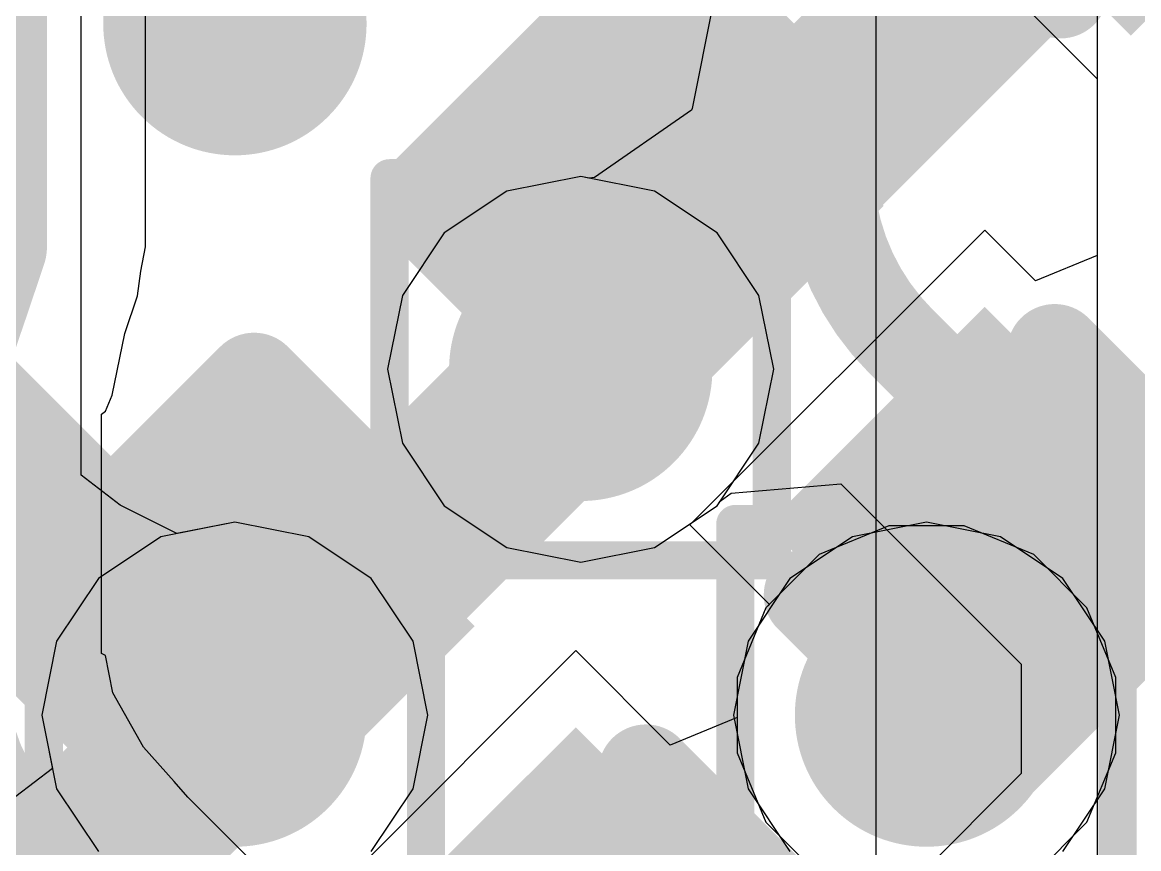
# Model space of a CAD drawing. Header units: inches. Extents: x -6 to 284, y -12 to 154.
# Drawn here: x 57.343 to 58.826, y 11.775 to 12.874 of the extents above; entities that cross this region are included whole.
import ezdxf

# ---------------------------------------------------------------- set-up
doc = ezdxf.new("R2010")
doc.units = ezdxf.units.IN
for name, color, linetype in [('Bottom Layer', 5, 'Continuous'), ('Bottom Overlay', 54, 'Continuous'), ('Bottom Paste', 16, 'Continuous'), ('Bottom Solder', 6, 'Continuous'), ('Drill Drawing', 1, 'Continuous'), ('GND-1', 16, 'Continuous'), ('GND-2', 90, 'Continuous'), ('GND-3', 216, 'Continuous'), ('GND-4', 54, 'Continuous'), ('PWR-1', 156, 'Continuous'), ('PWR-2', 130, 'Continuous'), ('Signal L1', 76, 'Continuous'), ('Signal L2', 6, 'Continuous'), ('Top Layer', 1, 'Continuous'), ('Top Paste', 8, 'Continuous'), ('Top Solder', 216, 'Continuous'), ('Via Holes', 16, 'Continuous')]:
    doc.layers.add(name, color=color, linetype=linetype)

# ---------------------------------------------------------------- blocks, each defined once
blk = doc.blocks.new('BGA_565_15_5_14_4__132')
at = {"layer": 'Top Layer'}
h = blk.add_hatch(color=1, dxfattribs=at)
edge = h.paths.add_edge_path()
edge.add_arc((-5.525, 0.325), 0.125, 0, 360)
h = blk.add_hatch(color=1, dxfattribs=at)
edge = h.paths.add_edge_path()
edge.add_arc((-5.525, -0.325), 0.125, 0, 360)
h = blk.add_hatch(color=1, dxfattribs=at)
edge = h.paths.add_edge_path()
edge.add_arc((-4.875, -0.325), 0.125, 0, 360)
h = blk.add_hatch(color=1, dxfattribs=at)
edge = h.paths.add_edge_path()
edge.add_arc((-5.525, -0.975), 0.125, 0, 360)
at = {"layer": 'Top Paste'}
h = blk.add_hatch(color=8, dxfattribs=at)
edge = h.paths.add_edge_path()
edge.add_arc((-5.525, 0.325), 0.125, 0, 360)
h = blk.add_hatch(color=8, dxfattribs=at)
edge = h.paths.add_edge_path()
edge.add_arc((-5.525, -0.325), 0.125, 0, 360)
h = blk.add_hatch(color=8, dxfattribs=at)
edge = h.paths.add_edge_path()
edge.add_arc((-4.875, -0.325), 0.125, 0, 360)
h = blk.add_hatch(color=8, dxfattribs=at)
edge = h.paths.add_edge_path()
edge.add_arc((-5.525, -0.975), 0.125, 0, 360)
at = {"layer": 'Top Solder'}
h = blk.add_hatch(color=216, dxfattribs=at)
edge = h.paths.add_edge_path()
edge.add_arc((-5.525, 0.325), 0.175, 0, 360)
h = blk.add_hatch(color=216, dxfattribs=at)
edge = h.paths.add_edge_path()
edge.add_arc((-5.525, -0.325), 0.175, 0, 360)
h = blk.add_hatch(color=216, dxfattribs=at)
edge = h.paths.add_edge_path()
edge.add_arc((-4.875, -0.325), 0.175, 0, 360)
h = blk.add_hatch(color=216, dxfattribs=at)
edge = h.paths.add_edge_path()
edge.add_arc((-5.525, -0.975), 0.175, 0, 360)
blk = doc.blocks.new('CAP_0201_B_368')
at = {"layer": 'Bottom Layer'}
for points in [[(-0.45, 0.15), (-0.15, 0.15), (-0.15, -0.15), (-0.45, -0.15)], [(0.15, 0.15), (0.45, 0.15), (0.45, -0.15), (0.15, -0.15)]]:
    blk.add_hatch(color=5, dxfattribs=at).paths.add_polyline_path(points)
at = {"layer": 'Bottom Paste'}
for points in [[(-0.45, 0.15), (-0.15, 0.15), (-0.15, -0.15), (-0.45, -0.15)], [(0.15, 0.15), (0.45, 0.15), (0.45, -0.15), (0.15, -0.15)]]:
    blk.add_hatch(color=16, dxfattribs=at).paths.add_polyline_path(points)
at = {"layer": 'Bottom Solder'}
for points in [[(-0.505, 0.205), (-0.095, 0.205), (-0.095, -0.205), (-0.505, -0.205)], [(0.095, 0.205), (0.505, 0.205), (0.505, -0.205), (0.095, -0.205)]]:
    blk.add_hatch(color=6, dxfattribs=at).paths.add_polyline_path(points)
at = {"layer": 'Bottom Overlay'}
for points in [[(-0.2032, 0.2286, 0.127, 0.127, 0), (-0.5334, 0.2286, 0.127, 0.127, 0)], [(-0.5334, 0.2286, 0.127, 0.127, 0), (-0.5334, -0.2286, 0.127, 0.127, 0)], [(0.5334, 0.2286, 0.127, 0.127, 0), (0.2032, 0.2286, 0.127, 0.127, 0)], [(0.5334, 0.2286, 0.127, 0.127, 0), (0.5334, -0.2286, 0.127, 0.127, 0)], [(-0.2032, -0.2286, 0.127, 0.127, 0), (-0.5334, -0.2286, 0.127, 0.127, 0)], [(0.5334, -0.2286, 0.127, 0.127, 0), (0.2032, -0.2286, 0.127, 0.127, 0)]]:
    blk.add_lwpolyline(points, format="xyseb", dxfattribs=at)
for points in [[(-0.5651, 0.2286, 0.0635, 0.0635, 1), (-0.5016, 0.2286, 0.0635, 0.0635, 1)], [(-0.5651, 0.2286, 0.0635, 0.0635, 1), (-0.5016, 0.2286, 0.0635, 0.0635, 1)], [(-0.2349, 0.2286, 0.0635, 0.0635, 1), (-0.1714, 0.2286, 0.0635, 0.0635, 1)], [(0.1714, 0.2286, 0.0635, 0.0635, 1), (0.2349, 0.2286, 0.0635, 0.0635, 1)], [(0.5016, 0.2286, 0.0635, 0.0635, 1), (0.5651, 0.2286, 0.0635, 0.0635, 1)], [(0.5016, 0.2286, 0.0635, 0.0635, 1), (0.5651, 0.2286, 0.0635, 0.0635, 1)], [(-0.5651, -0.2286, 0.0635, 0.0635, 1), (-0.5016, -0.2286, 0.0635, 0.0635, 1)], [(-0.5651, -0.2286, 0.0635, 0.0635, 1), (-0.5016, -0.2286, 0.0635, 0.0635, 1)], [(-0.2349, -0.2286, 0.0635, 0.0635, 1), (-0.1714, -0.2286, 0.0635, 0.0635, 1)], [(0.1714, -0.2286, 0.0635, 0.0635, 1), (0.2349, -0.2286, 0.0635, 0.0635, 1)], [(0.5016, -0.2286, 0.0635, 0.0635, 1), (0.5651, -0.2286, 0.0635, 0.0635, 1)], [(0.5016, -0.2286, 0.0635, 0.0635, 1), (0.5651, -0.2286, 0.0635, 0.0635, 1)]]:
    blk.add_lwpolyline(points, format="xyseb", close=True, dxfattribs=at)
blk = doc.blocks.new('CAP_0201_B_372')
at = {"layer": 'Bottom Layer'}
for points in [[(-0.45, 0.15), (-0.15, 0.15), (-0.15, -0.15), (-0.45, -0.15)], [(0.15, 0.15), (0.45, 0.15), (0.45, -0.15), (0.15, -0.15)]]:
    blk.add_hatch(color=5, dxfattribs=at).paths.add_polyline_path(points)
at = {"layer": 'Bottom Paste'}
for points in [[(-0.45, 0.15), (-0.15, 0.15), (-0.15, -0.15), (-0.45, -0.15)], [(0.15, 0.15), (0.45, 0.15), (0.45, -0.15), (0.15, -0.15)]]:
    blk.add_hatch(color=16, dxfattribs=at).paths.add_polyline_path(points)
at = {"layer": 'Bottom Solder'}
for points in [[(-0.505, 0.205), (-0.095, 0.205), (-0.095, -0.205), (-0.505, -0.205)], [(0.095, 0.205), (0.505, 0.205), (0.505, -0.205), (0.095, -0.205)]]:
    blk.add_hatch(color=6, dxfattribs=at).paths.add_polyline_path(points)
at = {"layer": 'Bottom Overlay'}
for points in [[(-0.5334, 0.2286, 0.127, 0.127, 0), (-0.2032, 0.2286, 0.127, 0.127, 0)], [(-0.5334, -0.2286, 0.127, 0.127, 0), (-0.5334, 0.2286, 0.127, 0.127, 0)], [(0.2032, 0.2286, 0.127, 0.127, 0), (0.5334, 0.2286, 0.127, 0.127, 0)], [(0.5334, -0.2286, 0.127, 0.127, 0), (0.5334, 0.2286, 0.127, 0.127, 0)], [(-0.5334, -0.2286, 0.127, 0.127, 0), (-0.2032, -0.2286, 0.127, 0.127, 0)], [(0.2032, -0.2286, 0.127, 0.127, 0), (0.5334, -0.2286, 0.127, 0.127, 0)]]:
    blk.add_lwpolyline(points, format="xyseb", dxfattribs=at)
for points in [[(-0.5651, 0.2286, 0.0635, 0.0635, 1), (-0.5016, 0.2286, 0.0635, 0.0635, 1)], [(-0.5651, 0.2286, 0.0635, 0.0635, 1), (-0.5016, 0.2286, 0.0635, 0.0635, 1)], [(-0.2349, 0.2286, 0.0635, 0.0635, 1), (-0.1714, 0.2286, 0.0635, 0.0635, 1)], [(0.1714, 0.2286, 0.0635, 0.0635, 1), (0.2349, 0.2286, 0.0635, 0.0635, 1)], [(0.5016, 0.2286, 0.0635, 0.0635, 1), (0.5651, 0.2286, 0.0635, 0.0635, 1)], [(0.5016, 0.2286, 0.0635, 0.0635, 1), (0.5651, 0.2286, 0.0635, 0.0635, 1)], [(-0.5651, -0.2286, 0.0635, 0.0635, 1), (-0.5016, -0.2286, 0.0635, 0.0635, 1)], [(-0.5651, -0.2286, 0.0635, 0.0635, 1), (-0.5016, -0.2286, 0.0635, 0.0635, 1)], [(-0.2349, -0.2286, 0.0635, 0.0635, 1), (-0.1714, -0.2286, 0.0635, 0.0635, 1)], [(0.1714, -0.2286, 0.0635, 0.0635, 1), (0.2349, -0.2286, 0.0635, 0.0635, 1)], [(0.5016, -0.2286, 0.0635, 0.0635, 1), (0.5651, -0.2286, 0.0635, 0.0635, 1)], [(0.5016, -0.2286, 0.0635, 0.0635, 1), (0.5651, -0.2286, 0.0635, 0.0635, 1)]]:
    blk.add_lwpolyline(points, format="xyseb", close=True, dxfattribs=at)
blk = doc.blocks.new('CAP_0201_B_373')
at = {"layer": 'Bottom Layer'}
for points in [[(-0.45, 0.15), (-0.15, 0.15), (-0.15, -0.15), (-0.45, -0.15)], [(0.15, 0.15), (0.45, 0.15), (0.45, -0.15), (0.15, -0.15)]]:
    blk.add_hatch(color=5, dxfattribs=at).paths.add_polyline_path(points)
at = {"layer": 'Bottom Paste'}
for points in [[(-0.45, 0.15), (-0.15, 0.15), (-0.15, -0.15), (-0.45, -0.15)], [(0.15, 0.15), (0.45, 0.15), (0.45, -0.15), (0.15, -0.15)]]:
    blk.add_hatch(color=16, dxfattribs=at).paths.add_polyline_path(points)
at = {"layer": 'Bottom Solder'}
for points in [[(-0.505, 0.205), (-0.095, 0.205), (-0.095, -0.205), (-0.505, -0.205)], [(0.095, 0.205), (0.505, 0.205), (0.505, -0.205), (0.095, -0.205)]]:
    blk.add_hatch(color=6, dxfattribs=at).paths.add_polyline_path(points)
at = {"layer": 'Bottom Overlay'}
for points in [[(-0.5334, 0.2286, 0.127, 0.127, 0), (-0.2032, 0.2286, 0.127, 0.127, 0)], [(-0.5334, -0.2286, 0.127, 0.127, 0), (-0.5334, 0.2286, 0.127, 0.127, 0)], [(0.2032, 0.2286, 0.127, 0.127, 0), (0.5334, 0.2286, 0.127, 0.127, 0)], [(0.5334, -0.2286, 0.127, 0.127, 0), (0.5334, 0.2286, 0.127, 0.127, 0)], [(-0.5334, -0.2286, 0.127, 0.127, 0), (-0.2032, -0.2286, 0.127, 0.127, 0)], [(0.2032, -0.2286, 0.127, 0.127, 0), (0.5334, -0.2286, 0.127, 0.127, 0)]]:
    blk.add_lwpolyline(points, format="xyseb", dxfattribs=at)
for points in [[(-0.5651, 0.2286, 0.0635, 0.0635, 1), (-0.5016, 0.2286, 0.0635, 0.0635, 1)], [(-0.5651, 0.2286, 0.0635, 0.0635, 1), (-0.5016, 0.2286, 0.0635, 0.0635, 1)], [(-0.2349, 0.2286, 0.0635, 0.0635, 1), (-0.1714, 0.2286, 0.0635, 0.0635, 1)], [(0.1714, 0.2286, 0.0635, 0.0635, 1), (0.2349, 0.2286, 0.0635, 0.0635, 1)], [(0.5016, 0.2286, 0.0635, 0.0635, 1), (0.5651, 0.2286, 0.0635, 0.0635, 1)], [(0.5016, 0.2286, 0.0635, 0.0635, 1), (0.5651, 0.2286, 0.0635, 0.0635, 1)], [(-0.5651, -0.2286, 0.0635, 0.0635, 1), (-0.5016, -0.2286, 0.0635, 0.0635, 1)], [(-0.5651, -0.2286, 0.0635, 0.0635, 1), (-0.5016, -0.2286, 0.0635, 0.0635, 1)], [(-0.2349, -0.2286, 0.0635, 0.0635, 1), (-0.1714, -0.2286, 0.0635, 0.0635, 1)], [(0.1714, -0.2286, 0.0635, 0.0635, 1), (0.2349, -0.2286, 0.0635, 0.0635, 1)], [(0.5016, -0.2286, 0.0635, 0.0635, 1), (0.5651, -0.2286, 0.0635, 0.0635, 1)], [(0.5016, -0.2286, 0.0635, 0.0635, 1), (0.5651, -0.2286, 0.0635, 0.0635, 1)]]:
    blk.add_lwpolyline(points, format="xyseb", close=True, dxfattribs=at)
blk = doc.blocks.new('CAP_0201_B_382')
at = {"layer": 'Bottom Layer'}
for points in [[(-0.45, 0.15), (-0.15, 0.15), (-0.15, -0.15), (-0.45, -0.15)], [(0.15, 0.15), (0.45, 0.15), (0.45, -0.15), (0.15, -0.15)]]:
    blk.add_hatch(color=5, dxfattribs=at).paths.add_polyline_path(points)
at = {"layer": 'Bottom Paste'}
for points in [[(-0.45, 0.15), (-0.15, 0.15), (-0.15, -0.15), (-0.45, -0.15)], [(0.15, 0.15), (0.45, 0.15), (0.45, -0.15), (0.15, -0.15)]]:
    blk.add_hatch(color=16, dxfattribs=at).paths.add_polyline_path(points)
at = {"layer": 'Bottom Solder'}
for points in [[(-0.505, 0.205), (-0.095, 0.205), (-0.095, -0.205), (-0.505, -0.205)], [(0.095, 0.205), (0.505, 0.205), (0.505, -0.205), (0.095, -0.205)]]:
    blk.add_hatch(color=6, dxfattribs=at).paths.add_polyline_path(points)
at = {"layer": 'Bottom Overlay'}
for points in [[(-0.2032, 0.2286, 0.127, 0.127, 0), (-0.5334, 0.2286, 0.127, 0.127, 0)], [(-0.5334, -0.2286, 0.127, 0.127, 0), (-0.5334, 0.2286, 0.127, 0.127, 0)], [(0.5334, 0.2286, 0.127, 0.127, 0), (0.2032, 0.2286, 0.127, 0.127, 0)], [(0.5334, -0.2286, 0.127, 0.127, 0), (0.5334, 0.2286, 0.127, 0.127, 0)], [(-0.2032, -0.2286, 0.127, 0.127, 0), (-0.5334, -0.2286, 0.127, 0.127, 0)], [(0.5334, -0.2286, 0.127, 0.127, 0), (0.2032, -0.2286, 0.127, 0.127, 0)]]:
    blk.add_lwpolyline(points, format="xyseb", dxfattribs=at)
for points in [[(-0.5651, 0.2286, 0.0635, 0.0635, 1), (-0.5016, 0.2286, 0.0635, 0.0635, 1)], [(-0.5651, 0.2286, 0.0635, 0.0635, 1), (-0.5016, 0.2286, 0.0635, 0.0635, 1)], [(-0.2349, 0.2286, 0.0635, 0.0635, 1), (-0.1714, 0.2286, 0.0635, 0.0635, 1)], [(0.1714, 0.2286, 0.0635, 0.0635, 1), (0.2349, 0.2286, 0.0635, 0.0635, 1)], [(0.5016, 0.2286, 0.0635, 0.0635, 1), (0.5651, 0.2286, 0.0635, 0.0635, 1)], [(0.5016, 0.2286, 0.0635, 0.0635, 1), (0.5651, 0.2286, 0.0635, 0.0635, 1)], [(-0.5651, -0.2286, 0.0635, 0.0635, 1), (-0.5016, -0.2286, 0.0635, 0.0635, 1)], [(-0.5651, -0.2286, 0.0635, 0.0635, 1), (-0.5016, -0.2286, 0.0635, 0.0635, 1)], [(-0.2349, -0.2286, 0.0635, 0.0635, 1), (-0.1714, -0.2286, 0.0635, 0.0635, 1)], [(0.1714, -0.2286, 0.0635, 0.0635, 1), (0.2349, -0.2286, 0.0635, 0.0635, 1)], [(0.5016, -0.2286, 0.0635, 0.0635, 1), (0.5651, -0.2286, 0.0635, 0.0635, 1)], [(0.5016, -0.2286, 0.0635, 0.0635, 1), (0.5651, -0.2286, 0.0635, 0.0635, 1)]]:
    blk.add_lwpolyline(points, format="xyseb", close=True, dxfattribs=at)
blk = doc.blocks.new('CAP_0201_B_383')
at = {"layer": 'Bottom Layer'}
for points in [[(-0.45, 0.15), (-0.15, 0.15), (-0.15, -0.15), (-0.45, -0.15)], [(0.15, 0.15), (0.45, 0.15), (0.45, -0.15), (0.15, -0.15)]]:
    blk.add_hatch(color=5, dxfattribs=at).paths.add_polyline_path(points)
at = {"layer": 'Bottom Paste'}
for points in [[(-0.45, 0.15), (-0.15, 0.15), (-0.15, -0.15), (-0.45, -0.15)], [(0.15, 0.15), (0.45, 0.15), (0.45, -0.15), (0.15, -0.15)]]:
    blk.add_hatch(color=16, dxfattribs=at).paths.add_polyline_path(points)
at = {"layer": 'Bottom Solder'}
for points in [[(-0.505, 0.205), (-0.095, 0.205), (-0.095, -0.205), (-0.505, -0.205)], [(0.095, 0.205), (0.505, 0.205), (0.505, -0.205), (0.095, -0.205)]]:
    blk.add_hatch(color=6, dxfattribs=at).paths.add_polyline_path(points)
at = {"layer": 'Bottom Overlay'}
for points in [[(-0.5334, 0.2286, 0.127, 0.127, 0), (-0.2032, 0.2286, 0.127, 0.127, 0)], [(-0.5334, -0.2286, 0.127, 0.127, 0), (-0.5334, 0.2286, 0.127, 0.127, 0)], [(0.2032, 0.2286, 0.127, 0.127, 0), (0.5334, 0.2286, 0.127, 0.127, 0)], [(0.5334, -0.2286, 0.127, 0.127, 0), (0.5334, 0.2286, 0.127, 0.127, 0)], [(-0.5334, -0.2286, 0.127, 0.127, 0), (-0.2032, -0.2286, 0.127, 0.127, 0)], [(0.2032, -0.2286, 0.127, 0.127, 0), (0.5334, -0.2286, 0.127, 0.127, 0)]]:
    blk.add_lwpolyline(points, format="xyseb", dxfattribs=at)
for points in [[(-0.5651, 0.2286, 0.0635, 0.0635, 1), (-0.5016, 0.2286, 0.0635, 0.0635, 1)], [(-0.5651, 0.2286, 0.0635, 0.0635, 1), (-0.5016, 0.2286, 0.0635, 0.0635, 1)], [(-0.2349, 0.2286, 0.0635, 0.0635, 1), (-0.1714, 0.2286, 0.0635, 0.0635, 1)], [(0.1714, 0.2286, 0.0635, 0.0635, 1), (0.2349, 0.2286, 0.0635, 0.0635, 1)], [(0.5016, 0.2286, 0.0635, 0.0635, 1), (0.5651, 0.2286, 0.0635, 0.0635, 1)], [(0.5016, 0.2286, 0.0635, 0.0635, 1), (0.5651, 0.2286, 0.0635, 0.0635, 1)], [(-0.5651, -0.2286, 0.0635, 0.0635, 1), (-0.5016, -0.2286, 0.0635, 0.0635, 1)], [(-0.5651, -0.2286, 0.0635, 0.0635, 1), (-0.5016, -0.2286, 0.0635, 0.0635, 1)], [(-0.2349, -0.2286, 0.0635, 0.0635, 1), (-0.1714, -0.2286, 0.0635, 0.0635, 1)], [(0.1714, -0.2286, 0.0635, 0.0635, 1), (0.2349, -0.2286, 0.0635, 0.0635, 1)], [(0.5016, -0.2286, 0.0635, 0.0635, 1), (0.5651, -0.2286, 0.0635, 0.0635, 1)], [(0.5016, -0.2286, 0.0635, 0.0635, 1), (0.5651, -0.2286, 0.0635, 0.0635, 1)]]:
    blk.add_lwpolyline(points, format="xyseb", close=True, dxfattribs=at)

msp = doc.modelspace()

# ---------------------------------------------------------------- hatches: boundary and pattern name
at = {"layer": 'Bottom Layer'}
h = msp.add_hatch(color=5, dxfattribs=at)
edge = h.paths.add_edge_path()
edge.add_arc((58.0848, 12.4126), 0.15, 0, 360)
h = msp.add_hatch(color=5, dxfattribs=at)
edge = h.paths.add_edge_path()
edge.add_arc((57.6252, 11.9529), 0.15, 0, 360)
h = msp.add_hatch(color=5, dxfattribs=at)
edge = h.paths.add_edge_path()
edge.add_arc((58.5444, 11.9529), 0.15, 0, 360)
at = {"layer": 'GND-1'}
h = msp.add_hatch(color=16, dxfattribs=at)
edge = h.paths.add_edge_path()
edge.add_arc((58.0848, 12.4126), 0.15, 0, 360)
h = msp.add_hatch(color=16, dxfattribs=at)
edge = h.paths.add_edge_path()
edge.add_arc((57.6252, 11.9529), 0.15, 0, 360)
h = msp.add_hatch(color=16, dxfattribs=at)
edge = h.paths.add_edge_path()
edge.add_arc((58.5444, 11.9529), 0.15, 0, 360)
at = {"layer": 'GND-2'}
h = msp.add_hatch(color=90, dxfattribs=at)
edge = h.paths.add_edge_path()
edge.add_arc((58.0848, 12.4126), 0.15, 0, 360)
h = msp.add_hatch(color=90, dxfattribs=at)
edge = h.paths.add_edge_path()
edge.add_arc((57.6252, 11.9529), 0.15, 0, 360)
h = msp.add_hatch(color=90, dxfattribs=at)
edge = h.paths.add_edge_path()
edge.add_arc((58.5444, 11.9529), 0.15, 0, 360)
at = {"layer": 'GND-3'}
h = msp.add_hatch(color=216, dxfattribs=at)
edge = h.paths.add_edge_path()
edge.add_arc((58.0848, 12.4126), 0.15, 0, 360)
h = msp.add_hatch(color=216, dxfattribs=at)
edge = h.paths.add_edge_path()
edge.add_arc((57.6252, 11.9529), 0.15, 0, 360)
h = msp.add_hatch(color=216, dxfattribs=at)
edge = h.paths.add_edge_path()
edge.add_arc((58.5444, 11.9529), 0.15, 0, 360)
at = {"layer": 'GND-4'}
h = msp.add_hatch(color=54, dxfattribs=at)
edge = h.paths.add_edge_path()
edge.add_arc((58.0848, 12.4126), 0.15, 0, 360)
h = msp.add_hatch(color=54, dxfattribs=at)
edge = h.paths.add_edge_path()
edge.add_arc((57.6252, 11.9529), 0.15, 0, 360)
h = msp.add_hatch(color=54, dxfattribs=at)
edge = h.paths.add_edge_path()
edge.add_arc((58.5444, 11.9529), 0.15, 0, 360)
at = {"layer": 'PWR-1'}
h = msp.add_hatch(color=156, dxfattribs=at)
edge = h.paths.add_edge_path()
edge.add_arc((58.0848, 12.4126), 0.15, 0, 360)
h = msp.add_hatch(color=156, dxfattribs=at)
edge = h.paths.add_edge_path()
edge.add_arc((57.6252, 11.9529), 0.15, 0, 360)
h = msp.add_hatch(color=156, dxfattribs=at)
edge = h.paths.add_edge_path()
edge.add_arc((58.5444, 11.9529), 0.15, 0, 360)
at = {"layer": 'PWR-2'}
h = msp.add_hatch(color=130, dxfattribs=at)
edge = h.paths.add_edge_path()
edge.add_arc((58.0848, 12.4126), 0.15, 0, 360)
h = msp.add_hatch(color=130, dxfattribs=at)
edge = h.paths.add_edge_path()
edge.add_arc((57.6252, 11.9529), 0.15, 0, 360)
h = msp.add_hatch(color=130, dxfattribs=at)
edge = h.paths.add_edge_path()
edge.add_arc((58.5444, 11.9529), 0.15, 0, 360)
at = {"layer": 'Signal L1'}
h = msp.add_hatch(color=76, dxfattribs=at)
edge = h.paths.add_edge_path()
edge.add_arc((58.0848, 12.4126), 0.15, 0, 360)
h = msp.add_hatch(color=76, dxfattribs=at)
edge = h.paths.add_edge_path()
edge.add_arc((57.6252, 11.9529), 0.15, 0, 360)
h = msp.add_hatch(color=76, dxfattribs=at)
edge = h.paths.add_edge_path()
edge.add_arc((58.5444, 11.9529), 0.15, 0, 360)
at = {"layer": 'Signal L2'}
h = msp.add_hatch(color=6, dxfattribs=at)
edge = h.paths.add_edge_path()
edge.add_arc((58.0848, 12.4126), 0.15, 0, 360)
h = msp.add_hatch(color=6, dxfattribs=at)
edge = h.paths.add_edge_path()
edge.add_arc((57.6252, 11.9529), 0.15, 0, 360)
h = msp.add_hatch(color=6, dxfattribs=at)
edge = h.paths.add_edge_path()
edge.add_arc((58.5444, 11.9529), 0.15, 0, 360)
at = {"layer": 'Top Layer'}
h = msp.add_hatch(color=1, dxfattribs=at)
edge = h.paths.add_edge_path()
edge.add_arc((58.0848, 12.4126), 0.15, 0, 360)
h = msp.add_hatch(color=1, dxfattribs=at)
edge = h.paths.add_edge_path()
edge.add_arc((57.6252, 11.9529), 0.15, 0, 360)
h = msp.add_hatch(color=1, dxfattribs=at)
edge = h.paths.add_edge_path()
edge.add_arc((58.5444, 11.9529), 0.15, 0, 360)
at = {"layer": 'Via Holes'}
h = msp.add_hatch(color=7, dxfattribs=at)
edge = h.paths.add_edge_path()
edge.add_arc((58.0848, 12.4126), 0.075, 0, 360)
h = msp.add_hatch(color=7, dxfattribs=at)
edge = h.paths.add_edge_path()
edge.add_arc((57.6252, 11.9529), 0.075, 0, 360)
h = msp.add_hatch(color=7, dxfattribs=at)
edge = h.paths.add_edge_path()
edge.add_arc((58.5444, 11.9529), 0.075, 0, 360)

# ---------------------------------------------------------------- linework, layer by layer
at = {"layer": 'Bottom Layer'}
for p, q in [((58.7713, 14.3287), (58.7713, 3.6296)), ((58.4241, 13.1461), (58.7713, 12.7989)), ((57.5064, 12.5755), (57.5064, 13.136)), ((58.7713, 12.7989), (58.7713, 12.5641)), ((58.6218, 12.5975), (58.23, 12.2058)), ((58.6892, 12.5301), (58.6218, 12.5975)), ((57.5, 12.5431), (57.5064, 12.5755)), ((58.7713, 12.5641), (58.6892, 12.5301)), ((57.4957, 12.5103), (57.5, 12.5431)), ((57.4788, 12.4604), (57.4957, 12.5103)), ((57.4622, 12.3784), (57.4788, 12.4604)), ((57.4532, 12.3568), (57.4622, 12.3784)), ((57.4478, 12.353), (57.4532, 12.3568)), ((57.4478, 12.0346), (57.4478, 12.353)), ((58.23, 12.2058), (58.3357, 12.1001)), ((58.3311, 12.0955), (58.2928, 12.003)), ((58.3357, 12.1001), (58.3311, 12.0955)), ((57.4533, 12.0321), (57.4478, 12.0346)), ((58.0783, 12.0386), (57.7638, 11.724)), ((58.2039, 11.913), (58.0783, 12.0386)), ((57.4632, 11.9825), (57.4533, 12.0321)), ((58.2928, 12.003), (58.2928, 11.9498)), ((57.5037, 11.9104), (57.4632, 11.9825)), ((58.2928, 11.9498), (58.2039, 11.913)), ((57.5443, 11.8644), (57.5037, 11.9104)), ((57.5628, 11.8436), (57.5443, 11.8644)), ((57.6523, 11.7541), (57.5628, 11.8436))]:
    msp.add_line(p, q, dxfattribs=at)
for points in [[(57.3031, 12.5755, 0.1448, 0.1448, 0), (57.3031, 13.2782, 0.1448, 0.1448, 0)], [(57.2779, 12.5007, 0.1448, 0.1448, 0), (57.3031, 12.5755, 0.1448, 0.1448, 0)], [(57.2522, 12.4248, 0.1448, 0.1448, 0), (57.2772, 12.4989, 0.1448, 0.1448, 0)], [(57.2779, 12.5007, 0.1448, 0.1448, -0.000768), (57.2772, 12.4989, 0.1448, 0.1448, 0)], [(57.356, 11.7628, 0.1448, 0.1448, -0.198764), (57.2445, 12.0321, 0.1448, 0.1448, 0)], [(57.356, 11.7628, 0.1448, 0.1448, 0), (57.3561, 11.7627, 0.1448, 0.1448, 0)], [(57.3561, 11.7627, 0.1448, 0.1448, -0.000141), (57.356, 11.7628, 0.1448, 0.1448, 0)], [(57.3561, 11.7627, 0.1448, 0.1448, 0), (57.5085, 11.6103, 0.1448, 0.1448, 0)]]:
    msp.add_lwpolyline(points, format="xyseb", dxfattribs=at)
for points in [[(57.2669, 12.5755, 0.0724, 0.0724, 1), (57.3393, 12.5755, 0.0724, 0.0724, 1)], [(57.2669, 12.5755, 0.0724, 0.0724, 1), (57.3393, 12.5755, 0.0724, 0.0724, 1)], [(57.241, 12.4989, 0.0724, 0.0724, 1), (57.3134, 12.4989, 0.0724, 0.0724, 1)], [(57.241, 12.4989, 0.0724, 0.0724, 1), (57.3134, 12.4989, 0.0724, 0.0724, 1)], [(57.2417, 12.5007, 0.0724, 0.0724, 1), (57.3141, 12.5007, 0.0724, 0.0724, 1)], [(57.2417, 12.5007, 0.0724, 0.0724, 1), (57.3141, 12.5007, 0.0724, 0.0724, 1)], [(57.3198, 11.7628, 0.0724, 0.0724, 1), (57.3922, 11.7628, 0.0724, 0.0724, 1)], [(57.3198, 11.7628, 0.0724, 0.0724, 1), (57.3922, 11.7628, 0.0724, 0.0724, 1)], [(57.3198, 11.7628, 0.0724, 0.0724, 1), (57.3922, 11.7628, 0.0724, 0.0724, 1)], [(57.3199, 11.7627, 0.0724, 0.0724, 1), (57.3923, 11.7627, 0.0724, 0.0724, 1)], [(57.3199, 11.7627, 0.0724, 0.0724, 1), (57.3923, 11.7627, 0.0724, 0.0724, 1)], [(57.3199, 11.7627, 0.0724, 0.0724, 1), (57.3923, 11.7627, 0.0724, 0.0724, 1)]]:
    msp.add_lwpolyline(points, format="xyseb", close=True, dxfattribs=at)
at = {"layer": 'Drill Drawing'}
for points in [[(57.8308, 12.6666, 0.0508, 0.0508, 0), (58.3388, 12.6666, 0.0508, 0.0508, 0)], [(57.8308, 12.1586, 0.0508, 0.0508, 0), (57.8308, 12.6666, 0.0508, 0.0508, 0)], [(58.3388, 12.1586, 0.0508, 0.0508, 0), (58.3388, 12.6666, 0.0508, 0.0508, 0)], [(57.3712, 12.2069, 0.0508, 0.0508, 0), (57.8792, 12.2069, 0.0508, 0.0508, 0)], [(57.3712, 11.6989, 0.0508, 0.0508, 0), (57.3712, 12.2069, 0.0508, 0.0508, 0)], [(57.8792, 11.6989, 0.0508, 0.0508, 0), (57.8792, 12.2069, 0.0508, 0.0508, 0)], [(58.2904, 12.2069, 0.0508, 0.0508, 0), (58.7984, 12.2069, 0.0508, 0.0508, 0)], [(58.2904, 11.6989, 0.0508, 0.0508, 0), (58.2904, 12.2069, 0.0508, 0.0508, 0)], [(58.7984, 11.6989, 0.0508, 0.0508, 0), (58.7984, 12.2069, 0.0508, 0.0508, 0)], [(57.8308, 12.1586, 0.0508, 0.0508, 0), (58.3388, 12.1586, 0.0508, 0.0508, 0)]]:
    msp.add_lwpolyline(points, format="xyseb", dxfattribs=at)
for points in [[(57.8181, 12.6666, 0.0254, 0.0254, 1), (57.8435, 12.6666, 0.0254, 0.0254, 1)], [(57.8181, 12.6666, 0.0254, 0.0254, 1), (57.8435, 12.6666, 0.0254, 0.0254, 1)], [(58.3261, 12.6666, 0.0254, 0.0254, 1), (58.3515, 12.6666, 0.0254, 0.0254, 1)], [(58.3261, 12.6666, 0.0254, 0.0254, 1), (58.3515, 12.6666, 0.0254, 0.0254, 1)], [(57.3585, 12.2069, 0.0254, 0.0254, 1), (57.3839, 12.2069, 0.0254, 0.0254, 1)], [(57.3585, 12.2069, 0.0254, 0.0254, 1), (57.3839, 12.2069, 0.0254, 0.0254, 1)], [(57.8665, 12.2069, 0.0254, 0.0254, 1), (57.8919, 12.2069, 0.0254, 0.0254, 1)], [(57.8665, 12.2069, 0.0254, 0.0254, 1), (57.8919, 12.2069, 0.0254, 0.0254, 1)], [(58.2777, 12.2069, 0.0254, 0.0254, 1), (58.3031, 12.2069, 0.0254, 0.0254, 1)], [(58.2777, 12.2069, 0.0254, 0.0254, 1), (58.3031, 12.2069, 0.0254, 0.0254, 1)], [(58.7857, 12.2069, 0.0254, 0.0254, 1), (58.8111, 12.2069, 0.0254, 0.0254, 1)], [(58.7857, 12.2069, 0.0254, 0.0254, 1), (58.8111, 12.2069, 0.0254, 0.0254, 1)], [(57.8181, 12.1586, 0.0254, 0.0254, 1), (57.8435, 12.1586, 0.0254, 0.0254, 1)], [(57.8181, 12.1586, 0.0254, 0.0254, 1), (57.8435, 12.1586, 0.0254, 0.0254, 1)], [(58.3261, 12.1586, 0.0254, 0.0254, 1), (58.3515, 12.1586, 0.0254, 0.0254, 1)], [(58.3261, 12.1586, 0.0254, 0.0254, 1), (58.3515, 12.1586, 0.0254, 0.0254, 1)]]:
    msp.add_lwpolyline(points, format="xyseb", close=True, dxfattribs=at)
at = {"layer": 'GND-1'}
for p, q in [((58.4943, 12.2045), (58.4019, 12.1662)), ((58.5944, 12.2045), (58.4943, 12.2045)), ((58.6869, 12.1662), (58.5944, 12.2045)), ((58.4019, 12.1662), (58.3311, 12.0955)), ((58.7577, 12.0955), (58.6869, 12.1662)), ((58.3311, 12.0955), (58.2928, 12.003)), ((58.796, 12.003), (58.7577, 12.0955)), ((58.2928, 12.003), (58.2928, 11.9029)), ((58.796, 11.9029), (58.796, 12.003)), ((58.2928, 11.9029), (58.3311, 11.8104)), ((58.7577, 11.8104), (58.796, 11.9029)), ((58.3311, 11.8104), (58.4019, 11.7396)), ((58.6869, 11.7396), (58.7577, 11.8104))]:
    msp.add_line(p, q, dxfattribs=at)
at = {"layer": 'GND-2'}
for p, q in [((58.4943, 12.2045), (58.4019, 12.1662)), ((58.5944, 12.2045), (58.4943, 12.2045)), ((58.6869, 12.1662), (58.5944, 12.2045)), ((58.4019, 12.1662), (58.3311, 12.0955)), ((58.7577, 12.0955), (58.6869, 12.1662)), ((58.3311, 12.0955), (58.2928, 12.003)), ((58.796, 12.003), (58.7577, 12.0955)), ((58.2928, 12.003), (58.2928, 11.9029)), ((58.796, 11.9029), (58.796, 12.003)), ((58.2928, 11.9029), (58.3311, 11.8104)), ((58.7577, 11.8104), (58.796, 11.9029)), ((58.3311, 11.8104), (58.4019, 11.7396)), ((58.6869, 11.7396), (58.7577, 11.8104))]:
    msp.add_line(p, q, dxfattribs=at)
at = {"layer": 'GND-3'}
for p, q in [((58.4943, 12.2045), (58.4019, 12.1662)), ((58.5944, 12.2045), (58.4943, 12.2045)), ((58.6869, 12.1662), (58.5944, 12.2045)), ((58.4019, 12.1662), (58.3311, 12.0955)), ((58.7577, 12.0955), (58.6869, 12.1662)), ((58.3311, 12.0955), (58.2928, 12.003)), ((58.796, 12.003), (58.7577, 12.0955)), ((58.2928, 12.003), (58.2928, 11.9029)), ((58.796, 11.9029), (58.796, 12.003)), ((58.2928, 11.9029), (58.3311, 11.8104)), ((58.7577, 11.8104), (58.796, 11.9029)), ((58.3311, 11.8104), (58.4019, 11.7396)), ((58.6869, 11.7396), (58.7577, 11.8104))]:
    msp.add_line(p, q, dxfattribs=at)
at = {"layer": 'GND-4'}
for p, q in [((58.4943, 12.2045), (58.4019, 12.1662)), ((58.5944, 12.2045), (58.4943, 12.2045)), ((58.6869, 12.1662), (58.5944, 12.2045)), ((58.4019, 12.1662), (58.3311, 12.0955)), ((58.7577, 12.0955), (58.6869, 12.1662)), ((58.3311, 12.0955), (58.2928, 12.003)), ((58.796, 12.003), (58.7577, 12.0955)), ((58.2928, 12.003), (58.2928, 11.9029)), ((58.796, 11.9029), (58.796, 12.003)), ((58.2928, 11.9029), (58.3311, 11.8104)), ((58.7577, 11.8104), (58.796, 11.9029)), ((58.3311, 11.8104), (58.4019, 11.7396)), ((58.6869, 11.7396), (58.7577, 11.8104))]:
    msp.add_line(p, q, dxfattribs=at)
at = {"layer": 'PWR-1'}
for p, q in [((57.4209, 12.2718), (57.4209, 17.6557)), ((58.0848, 12.6691), (57.9866, 12.6496)), ((58.1829, 12.6496), (58.0848, 12.6691)), ((57.9866, 12.6496), (57.9034, 12.594)), ((58.2662, 12.594), (58.1829, 12.6496)), ((57.9034, 12.594), (57.8478, 12.5107)), ((58.3218, 12.5107), (58.2662, 12.594)), ((57.8478, 12.5107), (57.8282, 12.4126)), ((58.3413, 12.4126), (58.3218, 12.5107)), ((57.8282, 12.4126), (57.8478, 12.3144)), ((58.3218, 12.3144), (58.3413, 12.4126)), ((57.8478, 12.3144), (57.9034, 12.2312)), ((58.2662, 12.2312), (58.3218, 12.3144)), ((57.4727, 12.2318), (57.4209, 12.2718)), ((57.5479, 12.1941), (57.4727, 12.2318)), ((57.9034, 12.2312), (57.9866, 12.1756)), ((58.1829, 12.1756), (58.2662, 12.2312)), ((57.6252, 12.2095), (57.5479, 12.1941)), ((57.7233, 12.1899), (57.6252, 12.2095)), ((58.5444, 12.2095), (58.4462, 12.1899)), ((58.6426, 12.1899), (58.5444, 12.2095)), ((57.8065, 12.1343), (57.7233, 12.1899)), ((58.4462, 12.1899), (58.363, 12.1343)), ((58.7258, 12.1343), (58.6426, 12.1899)), ((57.9866, 12.1756), (58.0848, 12.156)), ((58.0848, 12.156), (58.1829, 12.1756)), ((57.8622, 12.0511), (57.8065, 12.1343)), ((58.363, 12.1343), (58.3074, 12.0511)), ((58.7814, 12.0511), (58.7258, 12.1343)), ((57.8817, 11.9529), (57.8622, 12.0511)), ((58.3074, 12.0511), (58.2879, 11.9529)), ((58.8009, 11.9529), (58.7814, 12.0511)), ((57.8622, 11.8548), (57.8817, 11.9529)), ((58.2879, 11.9529), (58.3074, 11.8548)), ((58.7814, 11.8548), (58.8009, 11.9529)), ((57.8065, 11.7715), (57.8622, 11.8548)), ((58.3074, 11.8548), (58.363, 11.7715)), ((58.7258, 11.7715), (58.7814, 11.8548))]:
    msp.add_line(p, q, dxfattribs=at)
at = {"layer": 'PWR-2'}
for p, q in [((58.0848, 12.6691), (57.9866, 12.6496)), ((58.1829, 12.6496), (58.0848, 12.6691)), ((57.9866, 12.6496), (57.9034, 12.594)), ((58.2662, 12.594), (58.1829, 12.6496)), ((57.9034, 12.594), (57.8478, 12.5107)), ((58.3218, 12.5107), (58.2662, 12.594)), ((57.8478, 12.5107), (57.8282, 12.4126)), ((58.3413, 12.4126), (58.3218, 12.5107)), ((57.8282, 12.4126), (57.8478, 12.3144)), ((58.3218, 12.3144), (58.3413, 12.4126)), ((57.8478, 12.3144), (57.9034, 12.2312)), ((58.2662, 12.2312), (58.3218, 12.3144)), ((57.9034, 12.2312), (57.9866, 12.1756)), ((58.1829, 12.1756), (58.2662, 12.2312)), ((57.6252, 12.2095), (57.527, 12.1899)), ((57.7233, 12.1899), (57.6252, 12.2095)), ((58.5444, 12.2095), (58.4462, 12.1899)), ((58.6426, 12.1899), (58.5444, 12.2095)), ((57.527, 12.1899), (57.4438, 12.1343)), ((57.8065, 12.1343), (57.7233, 12.1899)), ((58.4462, 12.1899), (58.363, 12.1343)), ((58.7258, 12.1343), (58.6426, 12.1899)), ((57.9866, 12.1756), (58.0848, 12.156)), ((58.0848, 12.156), (58.1829, 12.1756)), ((57.4438, 12.1343), (57.3882, 12.0511)), ((57.8622, 12.0511), (57.8065, 12.1343)), ((58.363, 12.1343), (58.3074, 12.0511)), ((58.7814, 12.0511), (58.7258, 12.1343)), ((57.3882, 12.0511), (57.3686, 11.9529)), ((57.8817, 11.9529), (57.8622, 12.0511)), ((58.3074, 12.0511), (58.2879, 11.9529)), ((58.8009, 11.9529), (58.7814, 12.0511)), ((57.3686, 11.9529), (57.3882, 11.8548)), ((57.8622, 11.8548), (57.8817, 11.9529)), ((58.2879, 11.9529), (58.3074, 11.8548)), ((58.7814, 11.8548), (58.8009, 11.9529)), ((57.3882, 11.8548), (57.4438, 11.7715)), ((57.8065, 11.7715), (57.8622, 11.8548)), ((58.3074, 11.8548), (58.363, 11.7715)), ((58.7258, 11.7715), (58.7814, 11.8548))]:
    msp.add_line(p, q, dxfattribs=at)
at = {"layer": 'Signal L2'}
for p, q in [((58.2603, 12.8973), (58.2329, 12.7593)), ((58.2319, 12.7571), (58.103, 12.6677)), ((58.2329, 12.7593), (58.2319, 12.7571)), ((58.0848, 12.6691), (57.9866, 12.6496)), ((58.0957, 12.6669), (58.0848, 12.6691)), ((58.103, 12.6677), (58.0957, 12.6669)), ((57.9866, 12.6496), (57.9034, 12.594)), ((57.9034, 12.594), (57.8478, 12.5107)), ((57.8478, 12.5107), (57.8282, 12.4126)), ((57.8282, 12.4126), (57.8478, 12.3144)), ((57.8478, 12.3144), (57.9034, 12.2312)), ((58.285, 12.2481), (58.4307, 12.2603)), ((58.4307, 12.2603), (58.6703, 12.0207)), ((58.2702, 12.2373), (58.285, 12.2481)), ((57.9034, 12.2312), (57.9866, 12.1756)), ((58.1829, 12.1756), (58.2662, 12.2312)), ((58.2662, 12.2312), (58.2702, 12.2373)), ((57.6252, 12.2095), (57.527, 12.1899)), ((57.7233, 12.1899), (57.6252, 12.2095)), ((57.527, 12.1899), (57.4438, 12.1343)), ((57.8065, 12.1343), (57.7233, 12.1899)), ((57.9866, 12.1756), (58.0848, 12.156)), ((58.0848, 12.156), (58.1829, 12.1756)), ((57.4438, 12.1343), (57.3882, 12.0511)), ((57.8622, 12.0511), (57.8065, 12.1343)), ((57.3882, 12.0511), (57.3686, 11.9529)), ((57.8817, 11.9529), (57.8622, 12.0511)), ((58.6703, 12.0207), (58.6703, 11.8752)), ((57.3686, 11.9529), (57.3828, 11.8818)), ((57.8622, 11.8548), (57.8817, 11.9529)), ((57.3828, 11.8818), (57.2935, 11.8137)), ((58.6703, 11.8752), (58.4323, 11.6372)), ((57.8065, 11.7715), (57.8622, 11.8548))]:
    msp.add_line(p, q, dxfattribs=at)
for points in [[(58.4147, 12.6804, 0.1194, 0.1194, -0.198992), (58.5233, 12.942, 0.1194, 0.1194, 0)], [(58.5104, 12.4498, 0.1194, 0.1194, -0.199699), (58.4147, 12.6804, 0.1194, 0.1194, 0)], [(58.5104, 12.4498, 0.1194, 0.1194, 0), (59.3, 11.6602, 0.1194, 0.1194, 0)]]:
    msp.add_lwpolyline(points, format="xyseb", dxfattribs=at)
for points in [[(58.3849, 12.6804, 0.0597, 0.0597, 1), (58.4446, 12.6804, 0.0597, 0.0597, 1)], [(58.3849, 12.6804, 0.0597, 0.0597, 1), (58.4446, 12.6804, 0.0597, 0.0597, 1)], [(58.4806, 12.4498, 0.0597, 0.0597, 1), (58.5402, 12.4498, 0.0597, 0.0597, 1)], [(58.4806, 12.4498, 0.0597, 0.0597, 1), (58.5402, 12.4498, 0.0597, 0.0597, 1)]]:
    msp.add_lwpolyline(points, format="xyseb", close=True, dxfattribs=at)
at = {"layer": 'Top Layer'}
msp.add_line((58.4769, 13.8737), (58.4769, 2.8999), dxfattribs=at)
for points in [[(58.0883, 12.4126, 0.254, 0.254, 0), (58.8282, 13.1524, 0.254, 0.254, 0)], [(57.1655, 12.4126, 0.254, 0.254, 0), (57.6252, 11.9529, 0.254, 0.254, 0)], [(57.6252, 11.9529, 0.254, 0.254, 0), (58.0848, 12.4126, 0.254, 0.254, 0)], [(57.1655, 11.4933, 0.254, 0.254, 0), (57.6252, 11.9529, 0.254, 0.254, 0)]]:
    msp.add_lwpolyline(points, format="xyseb", dxfattribs=at)
for points in [[(58.0213, 12.4126, 0.127, 0.127, 1), (58.1483, 12.4126, 0.127, 0.127, 1)], [(58.0248, 12.4126, 0.127, 0.127, 1), (58.1518, 12.4126, 0.127, 0.127, 1)], [(57.5617, 11.9529, 0.127, 0.127, 1), (57.6887, 11.9529, 0.127, 0.127, 1)], [(57.5617, 11.9529, 0.127, 0.127, 1), (57.6887, 11.9529, 0.127, 0.127, 1)], [(57.5617, 11.9529, 0.127, 0.127, 1), (57.6887, 11.9529, 0.127, 0.127, 1)]]:
    msp.add_lwpolyline(points, format="xyseb", close=True, dxfattribs=at)

# ---------------------------------------------------------------- block references
for name, p, rotation in [('BGA_565_15_5_14_4__132', (54.4079, 8.2759), 225), ('CAP_0201_B_368', (59.028, 12.934), 135), ('CAP_0201_B_372', (58.4096, 12.4179), 315), ('CAP_0201_B_373', (57.8662, 11.859), 315), ('CAP_0201_B_383', (57.2789, 11.2562), 315), ('CAP_0201_B_382', (58.6744, 11.1668), 225)]:
    msp.add_blockref(name, p, dxfattribs=dict(rotation=rotation))

doc.saveas('drawing.dxf')
